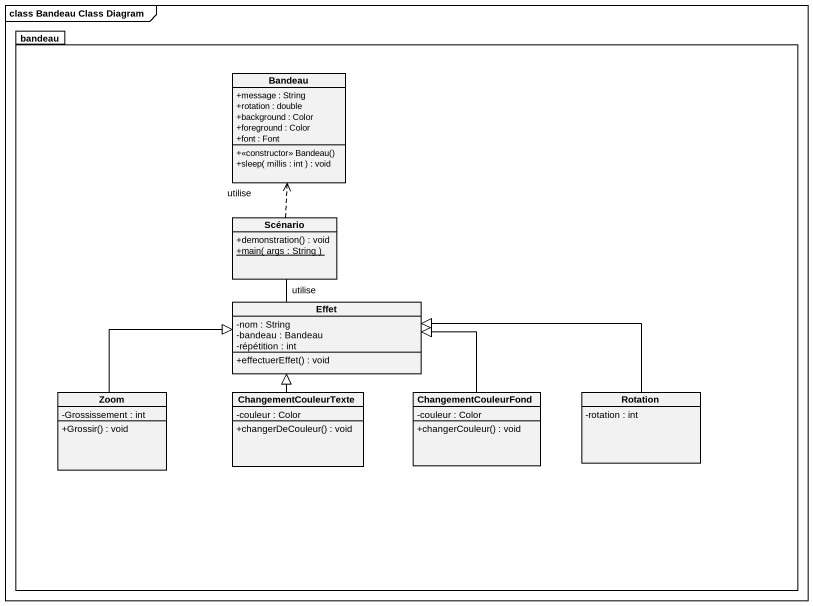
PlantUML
@startuml
mainframe class Bandeau Class Diagram
hide circle
hide empty members
skinparam classAttributeIconSize 0
package bandeau {
  class Bandeau {
    +message : String
    +rotation : double
    +background : Color
    +foreground : Color
    +font : Font
    +<<constructor>> Bandeau()
    +sleep( millis : int ) : void
  }
  class Scénario {
    +demonstration() : void
    {static} +main( args : String )
  }
  class Effet {
    -nom : String
    -bandeau : Bandeau
    -répétition : int
    +effectuerEffet() : void
  }
  class Zoom {
    -Grossissement : int
    +Grossir() : void
  }
  class ChangementCouleurTexte {
    -couleur : Color
    +changerDeCouleur() : void
  }
  class ChangementCouleurFond {
    -couleur : Color
    +changerCouleur() : void
  }
  class Rotation {
    -rotation : int
  }
}
Scénario .up.> Bandeau : utilise
Scénario -- Effet : utilise
Zoom -right-|> Effet
ChangementCouleurTexte -up-|> Effet
ChangementCouleurFond -up-|> Effet
Rotation -left-|> Effet
@enduml
